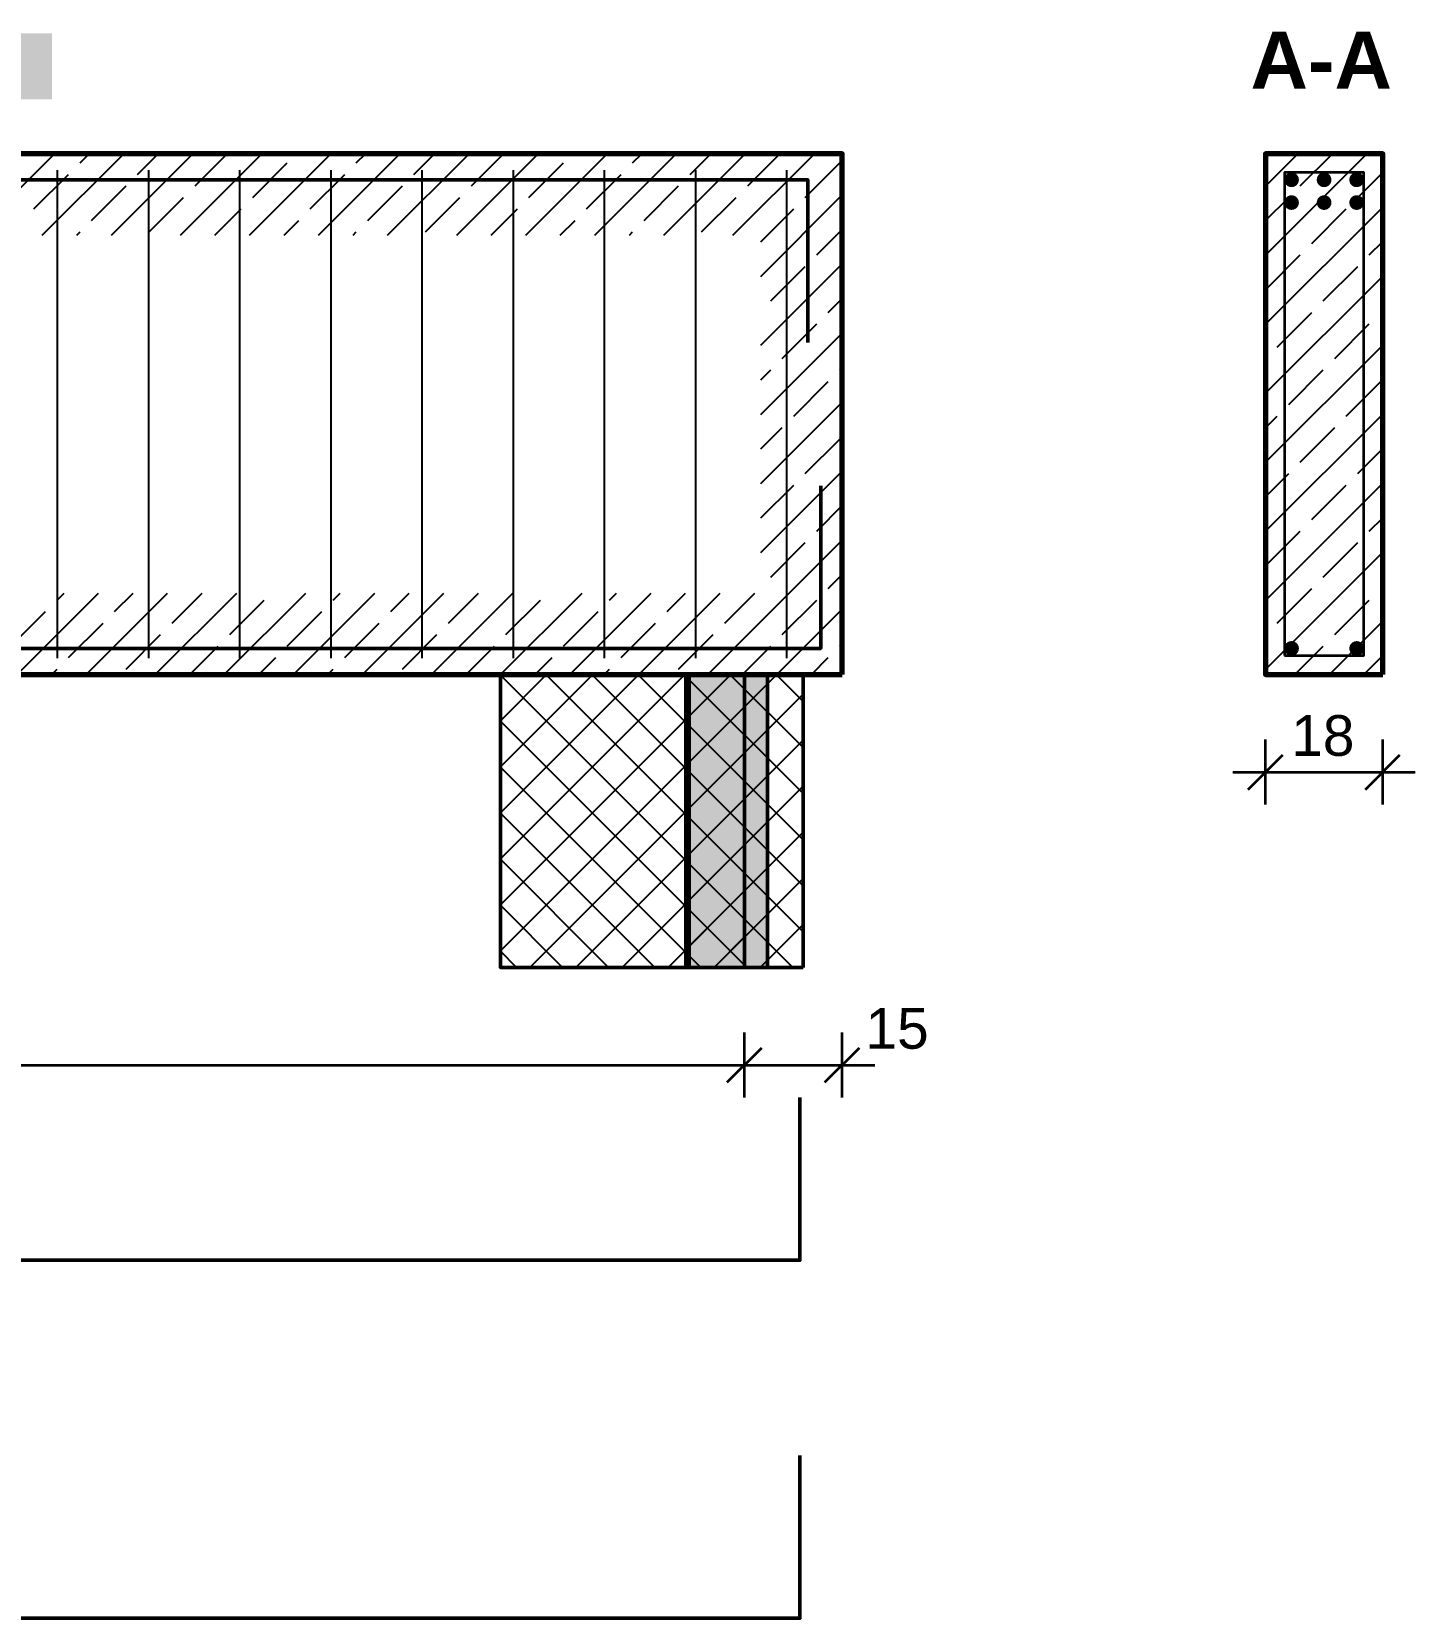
# Model space of a CAD drawing. Header units: metres. Extents: x 0.1 to 13.9, y -17.8 to -0.1.
# Drawn here: x 4.23 to 6.355, y -16.44 to -14.003 of the extents above; entities that cross this region are included whole.
import ezdxf

# ---------------------------------------------------------------- set-up
doc = ezdxf.new("R2010")
doc.units = ezdxf.units.M
for name, color, linetype, lineweight in [('A-KRESKOWANIE', 8, 'Continuous', 18), ('A-MASKA', 7, 'Continuous', 18), ('A-OPISY', 2, 'Continuous', 25), ('K-KONSTR', 7, 'Continuous', 50), ('K-WYMIARY', 1, 'Continuous', 25), ('K-ZBROJENIE', 1, 'Continuous', 100)]:
    doc.layers.add(name, color=color, linetype=linetype, lineweight=lineweight)
doc.styles.add('PL_ARIAL', font='arial.ttf')
doc.styles.add('PL_ARIAL_B', font='arialbd.ttf')

msp = doc.modelspace()

# ---------------------------------------------------------------- hatches: boundary and pattern name
at = {"layer": 'A-MASKA', "true_color": 0xffffff}
msp.add_hatch(color=7, dxfattribs=at).paths.add_polyline_path([(3.7387, -14.1062), (4.2613, -14.1062), (4.2613, -14.005), (3.7387, -14.005)])
at = {"layer": 'K-KONSTR', "true_color": 0x000000}
msp.add_hatch(color=7, dxfattribs=at).paths.add_polyline_path([(5.36, -15.44), (5.36, -14.99), (5.24, -14.99), (5.24, -15.44)])
at = {"layer": 'K-ZBROJENIE', "true_color": 0x000000}
for points in [[(6.1763, -14.23), (6.1762, -14.2311), (6.176, -14.2322), (6.1758, -14.2333), (6.1754, -14.2343), (6.1749, -14.2353), (6.1744, -14.2363), (6.1737, -14.2371), (6.173, -14.238), (6.1721, -14.2387), (6.1713, -14.2394), (6.1703, -14.2399), (6.1693, -14.2404), (6.1683, -14.2408), (6.1672, -14.241), (6.1661, -14.2412), (6.165, -14.2413), (6.1639, -14.2412), (6.1628, -14.241), (6.1617, -14.2408), (6.1607, -14.2404), (6.1597, -14.2399), (6.1587, -14.2394), (6.1579, -14.2387), (6.157, -14.238), (6.1563, -14.2371), (6.1556, -14.2363), (6.1551, -14.2353), (6.1546, -14.2343), (6.1542, -14.2333), (6.154, -14.2322), (6.1538, -14.2311), (6.1537, -14.23), (6.1538, -14.2289), (6.154, -14.2278), (6.1542, -14.2267), (6.1546, -14.2257), (6.1551, -14.2247), (6.1556, -14.2237), (6.1563, -14.2229), (6.157, -14.222), (6.1579, -14.2213), (6.1587, -14.2206), (6.1597, -14.2201), (6.1607, -14.2196), (6.1617, -14.2192), (6.1628, -14.219), (6.1639, -14.2188), (6.165, -14.2188), (6.1661, -14.2188), (6.1672, -14.219), (6.1683, -14.2192), (6.1693, -14.2196), (6.1703, -14.2201), (6.1713, -14.2206), (6.1721, -14.2213), (6.173, -14.222), (6.1737, -14.2229), (6.1744, -14.2237), (6.1749, -14.2247), (6.1754, -14.2257), (6.1758, -14.2267), (6.176, -14.2278), (6.1762, -14.2289)], [(6.2263, -14.23), (6.2262, -14.2311), (6.226, -14.2322), (6.2258, -14.2333), (6.2254, -14.2343), (6.2249, -14.2353), (6.2244, -14.2363), (6.2237, -14.2371), (6.223, -14.238), (6.2221, -14.2387), (6.2213, -14.2394), (6.2203, -14.2399), (6.2193, -14.2404), (6.2183, -14.2408), (6.2172, -14.241), (6.2161, -14.2412), (6.215, -14.2413), (6.2139, -14.2412), (6.2128, -14.241), (6.2117, -14.2408), (6.2107, -14.2404), (6.2097, -14.2399), (6.2087, -14.2394), (6.2079, -14.2387), (6.207, -14.238), (6.2063, -14.2371), (6.2056, -14.2363), (6.2051, -14.2353), (6.2046, -14.2343), (6.2042, -14.2333), (6.204, -14.2322), (6.2038, -14.2311), (6.2037, -14.23), (6.2038, -14.2289), (6.204, -14.2278), (6.2042, -14.2267), (6.2046, -14.2257), (6.2051, -14.2247), (6.2056, -14.2237), (6.2063, -14.2229), (6.207, -14.222), (6.2079, -14.2213), (6.2087, -14.2206), (6.2097, -14.2201), (6.2107, -14.2196), (6.2117, -14.2192), (6.2128, -14.219), (6.2139, -14.2188), (6.215, -14.2188), (6.2161, -14.2188), (6.2172, -14.219), (6.2183, -14.2192), (6.2193, -14.2196), (6.2203, -14.2201), (6.2213, -14.2206), (6.2221, -14.2213), (6.223, -14.222), (6.2237, -14.2229), (6.2244, -14.2237), (6.2249, -14.2247), (6.2254, -14.2257), (6.2258, -14.2267), (6.226, -14.2278), (6.2262, -14.2289)], [(6.2763, -14.23), (6.2762, -14.2311), (6.276, -14.2322), (6.2758, -14.2333), (6.2754, -14.2343), (6.2749, -14.2353), (6.2744, -14.2363), (6.2737, -14.2371), (6.273, -14.238), (6.2721, -14.2387), (6.2713, -14.2394), (6.2703, -14.2399), (6.2693, -14.2404), (6.2683, -14.2408), (6.2672, -14.241), (6.2661, -14.2412), (6.265, -14.2413), (6.2639, -14.2412), (6.2628, -14.241), (6.2617, -14.2408), (6.2607, -14.2404), (6.2597, -14.2399), (6.2587, -14.2394), (6.2579, -14.2387), (6.257, -14.238), (6.2563, -14.2371), (6.2556, -14.2363), (6.2551, -14.2353), (6.2546, -14.2343), (6.2542, -14.2333), (6.254, -14.2322), (6.2538, -14.2311), (6.2537, -14.23), (6.2538, -14.2289), (6.254, -14.2278), (6.2542, -14.2267), (6.2546, -14.2257), (6.2551, -14.2247), (6.2556, -14.2237), (6.2563, -14.2229), (6.257, -14.222), (6.2579, -14.2213), (6.2587, -14.2206), (6.2597, -14.2201), (6.2607, -14.2196), (6.2617, -14.2192), (6.2628, -14.219), (6.2639, -14.2188), (6.265, -14.2188), (6.2661, -14.2188), (6.2672, -14.219), (6.2683, -14.2192), (6.2693, -14.2196), (6.2703, -14.2201), (6.2713, -14.2206), (6.2721, -14.2213), (6.273, -14.222), (6.2737, -14.2229), (6.2744, -14.2237), (6.2749, -14.2247), (6.2754, -14.2257), (6.2758, -14.2267), (6.276, -14.2278), (6.2762, -14.2289)], [(6.1763, -14.265), (6.1762, -14.2661), (6.176, -14.2672), (6.1758, -14.2683), (6.1754, -14.2693), (6.1749, -14.2703), (6.1744, -14.2713), (6.1737, -14.2721), (6.173, -14.273), (6.1721, -14.2737), (6.1713, -14.2744), (6.1703, -14.2749), (6.1693, -14.2754), (6.1683, -14.2758), (6.1672, -14.276), (6.1661, -14.2762), (6.165, -14.2763), (6.1639, -14.2762), (6.1628, -14.276), (6.1617, -14.2758), (6.1607, -14.2754), (6.1597, -14.2749), (6.1587, -14.2744), (6.1579, -14.2737), (6.157, -14.273), (6.1563, -14.2721), (6.1556, -14.2713), (6.1551, -14.2703), (6.1546, -14.2693), (6.1542, -14.2683), (6.154, -14.2672), (6.1538, -14.2661), (6.1537, -14.265), (6.1538, -14.2639), (6.154, -14.2628), (6.1542, -14.2617), (6.1546, -14.2607), (6.1551, -14.2597), (6.1556, -14.2587), (6.1563, -14.2579), (6.157, -14.257), (6.1579, -14.2563), (6.1587, -14.2556), (6.1597, -14.2551), (6.1607, -14.2546), (6.1617, -14.2542), (6.1628, -14.254), (6.1639, -14.2538), (6.165, -14.2538), (6.1661, -14.2538), (6.1672, -14.254), (6.1683, -14.2542), (6.1693, -14.2546), (6.1703, -14.2551), (6.1713, -14.2556), (6.1721, -14.2563), (6.173, -14.257), (6.1737, -14.2579), (6.1744, -14.2587), (6.1749, -14.2597), (6.1754, -14.2607), (6.1758, -14.2617), (6.176, -14.2628), (6.1762, -14.2639)], [(6.2263, -14.265), (6.2262, -14.2661), (6.226, -14.2672), (6.2258, -14.2683), (6.2254, -14.2693), (6.2249, -14.2703), (6.2244, -14.2713), (6.2237, -14.2721), (6.223, -14.273), (6.2221, -14.2737), (6.2213, -14.2744), (6.2203, -14.2749), (6.2193, -14.2754), (6.2183, -14.2758), (6.2172, -14.276), (6.2161, -14.2762), (6.215, -14.2763), (6.2139, -14.2762), (6.2128, -14.276), (6.2117, -14.2758), (6.2107, -14.2754), (6.2097, -14.2749), (6.2087, -14.2744), (6.2079, -14.2737), (6.207, -14.273), (6.2063, -14.2721), (6.2056, -14.2713), (6.2051, -14.2703), (6.2046, -14.2693), (6.2042, -14.2683), (6.204, -14.2672), (6.2038, -14.2661), (6.2037, -14.265), (6.2038, -14.2639), (6.204, -14.2628), (6.2042, -14.2617), (6.2046, -14.2607), (6.2051, -14.2597), (6.2056, -14.2587), (6.2063, -14.2579), (6.207, -14.257), (6.2079, -14.2563), (6.2087, -14.2556), (6.2097, -14.2551), (6.2107, -14.2546), (6.2117, -14.2542), (6.2128, -14.254), (6.2139, -14.2538), (6.215, -14.2538), (6.2161, -14.2538), (6.2172, -14.254), (6.2183, -14.2542), (6.2193, -14.2546), (6.2203, -14.2551), (6.2213, -14.2556), (6.2221, -14.2563), (6.223, -14.257), (6.2237, -14.2579), (6.2244, -14.2587), (6.2249, -14.2597), (6.2254, -14.2607), (6.2258, -14.2617), (6.226, -14.2628), (6.2262, -14.2639)], [(6.2763, -14.265), (6.2762, -14.2661), (6.276, -14.2672), (6.2758, -14.2683), (6.2754, -14.2693), (6.2749, -14.2703), (6.2744, -14.2713), (6.2737, -14.2721), (6.273, -14.273), (6.2721, -14.2737), (6.2713, -14.2744), (6.2703, -14.2749), (6.2693, -14.2754), (6.2683, -14.2758), (6.2672, -14.276), (6.2661, -14.2762), (6.265, -14.2763), (6.2639, -14.2762), (6.2628, -14.276), (6.2617, -14.2758), (6.2607, -14.2754), (6.2597, -14.2749), (6.2587, -14.2744), (6.2579, -14.2737), (6.257, -14.273), (6.2563, -14.2721), (6.2556, -14.2713), (6.2551, -14.2703), (6.2546, -14.2693), (6.2542, -14.2683), (6.254, -14.2672), (6.2538, -14.2661), (6.2537, -14.265), (6.2538, -14.2639), (6.254, -14.2628), (6.2542, -14.2617), (6.2546, -14.2607), (6.2551, -14.2597), (6.2556, -14.2587), (6.2563, -14.2579), (6.257, -14.257), (6.2579, -14.2563), (6.2587, -14.2556), (6.2597, -14.2551), (6.2607, -14.2546), (6.2617, -14.2542), (6.2628, -14.254), (6.2639, -14.2538), (6.265, -14.2538), (6.2661, -14.2538), (6.2672, -14.254), (6.2683, -14.2542), (6.2693, -14.2546), (6.2703, -14.2551), (6.2713, -14.2556), (6.2721, -14.2563), (6.273, -14.257), (6.2737, -14.2579), (6.2744, -14.2587), (6.2749, -14.2597), (6.2754, -14.2607), (6.2758, -14.2617), (6.276, -14.2628), (6.2762, -14.2639)], [(6.1763, -14.95), (6.1762, -14.9511), (6.176, -14.9522), (6.1758, -14.9533), (6.1754, -14.9543), (6.1749, -14.9553), (6.1744, -14.9563), (6.1737, -14.9571), (6.173, -14.958), (6.1721, -14.9587), (6.1713, -14.9594), (6.1703, -14.9599), (6.1693, -14.9604), (6.1683, -14.9608), (6.1672, -14.961), (6.1661, -14.9612), (6.165, -14.9613), (6.1639, -14.9612), (6.1628, -14.961), (6.1617, -14.9608), (6.1607, -14.9604), (6.1597, -14.9599), (6.1587, -14.9594), (6.1579, -14.9587), (6.157, -14.958), (6.1563, -14.9571), (6.1556, -14.9563), (6.1551, -14.9553), (6.1546, -14.9543), (6.1542, -14.9533), (6.154, -14.9522), (6.1538, -14.9511), (6.1537, -14.95), (6.1538, -14.9489), (6.154, -14.9478), (6.1542, -14.9467), (6.1546, -14.9457), (6.1551, -14.9447), (6.1556, -14.9437), (6.1563, -14.9429), (6.157, -14.942), (6.1579, -14.9413), (6.1587, -14.9406), (6.1597, -14.9401), (6.1607, -14.9396), (6.1617, -14.9392), (6.1628, -14.939), (6.1639, -14.9388), (6.165, -14.9388), (6.1661, -14.9388), (6.1672, -14.939), (6.1683, -14.9392), (6.1693, -14.9396), (6.1703, -14.9401), (6.1713, -14.9406), (6.1721, -14.9413), (6.173, -14.942), (6.1737, -14.9429), (6.1744, -14.9437), (6.1749, -14.9447), (6.1754, -14.9457), (6.1758, -14.9467), (6.176, -14.9478), (6.1762, -14.9489)], [(6.2763, -14.95), (6.2762, -14.9511), (6.276, -14.9522), (6.2758, -14.9533), (6.2754, -14.9543), (6.2749, -14.9553), (6.2744, -14.9563), (6.2737, -14.9571), (6.273, -14.958), (6.2721, -14.9587), (6.2713, -14.9594), (6.2703, -14.9599), (6.2693, -14.9604), (6.2683, -14.9608), (6.2672, -14.961), (6.2661, -14.9612), (6.265, -14.9613), (6.2639, -14.9612), (6.2628, -14.961), (6.2617, -14.9608), (6.2607, -14.9604), (6.2597, -14.9599), (6.2587, -14.9594), (6.2579, -14.9587), (6.257, -14.958), (6.2563, -14.9571), (6.2556, -14.9563), (6.2551, -14.9553), (6.2546, -14.9543), (6.2542, -14.9533), (6.254, -14.9522), (6.2538, -14.9511), (6.2537, -14.95), (6.2538, -14.9489), (6.254, -14.9478), (6.2542, -14.9467), (6.2546, -14.9457), (6.2551, -14.9447), (6.2556, -14.9437), (6.2563, -14.9429), (6.257, -14.942), (6.2579, -14.9413), (6.2587, -14.9406), (6.2597, -14.9401), (6.2607, -14.9396), (6.2617, -14.9392), (6.2628, -14.939), (6.2639, -14.9388), (6.265, -14.9388), (6.2661, -14.9388), (6.2672, -14.939), (6.2683, -14.9392), (6.2693, -14.9396), (6.2703, -14.9401), (6.2713, -14.9406), (6.2721, -14.9413), (6.273, -14.942), (6.2737, -14.9429), (6.2744, -14.9437), (6.2749, -14.9447), (6.2754, -14.9457), (6.2758, -14.9467), (6.276, -14.9478), (6.2762, -14.9489)]]:
    msp.add_hatch(color=7, dxfattribs=at).paths.add_polyline_path(points)

# ---------------------------------------------------------------- linework, layer by layer
at = {"layer": 'A-KRESKOWANIE', "lineweight": 25, "ltscale": 0.025}
for points in [[(4.1405, -14.315), (4.2655, -14.19)], [(4.2466, -14.315), (4.3716, -14.19)], [(4.3045, -14.204), (4.3185, -14.19)], [(4.3526, -14.315), (4.4776, -14.19)], [(4.3929, -14.2217), (4.4246, -14.19)], [(4.4587, -14.315), (4.5837, -14.19)], [(4.4813, -14.2394), (4.5307, -14.19)], [(4.5648, -14.315), (4.6898, -14.19)], [(4.5697, -14.257), (4.6227, -14.204)], [(4.6708, -14.315), (4.7958, -14.19)], [(4.7288, -14.204), (4.7428, -14.19)], [(4.7769, -14.315), (4.9019, -14.19)], [(4.8172, -14.2217), (4.8489, -14.19)], [(4.8829, -14.315), (5.0079, -14.19)], [(4.9056, -14.2394), (4.9549, -14.19)], [(4.989, -14.315), (5.114, -14.19)], [(4.9939, -14.257), (5.047, -14.204)], [(5.0951, -14.315), (5.2201, -14.19)], [(5.153, -14.204), (5.167, -14.19)], [(5.2011, -14.315), (5.3261, -14.19)], [(5.2414, -14.2217), (5.2731, -14.19)], [(5.3072, -14.315), (5.4322, -14.19)], [(5.3298, -14.2394), (5.3792, -14.19)], [(5.4182, -14.257), (5.4712, -14.204)], [(6.125, -14.3457), (6.2807, -14.19)], [(6.125, -14.2397), (6.1747, -14.19)], [(6.1783, -14.2394), (6.2277, -14.19)], [(4.2338, -14.2747), (4.2868, -14.2217)], [(4.6581, -14.2747), (4.7111, -14.2217)], [(5.0823, -14.2747), (5.1354, -14.2217)], [(6.2667, -14.257), (6.305, -14.2188)], [(4.3222, -14.2924), (4.3752, -14.2394)], [(4.4106, -14.3101), (4.4636, -14.257)], [(4.7465, -14.2924), (4.7995, -14.2394)], [(4.8348, -14.3101), (4.8879, -14.257)], [(5.1707, -14.2924), (5.2238, -14.2394)], [(5.2591, -14.3101), (5.3121, -14.257)], [(5.35, -14.3783), (5.475, -14.2533)], [(6.125, -14.2927), (6.1607, -14.257)], [(4.5117, -14.315), (4.552, -14.2747)], [(4.936, -14.315), (4.9763, -14.2747)], [(5.35, -14.3252), (5.4005, -14.2747)], [(6.125, -14.4518), (6.305, -14.2718)], [(6.196, -14.3278), (6.2491, -14.2747)], [(4.6178, -14.315), (4.6404, -14.2924)], [(5.042, -14.315), (5.0647, -14.2924)], [(5.4359, -14.3454), (5.475, -14.3063)], [(4.2996, -14.315), (4.3045, -14.3101)], [(4.7239, -14.315), (4.7288, -14.3101)], [(5.1481, -14.315), (5.153, -14.3101)], [(6.2844, -14.3454), (6.305, -14.3248)], [(6.1253, -14.3985), (6.1783, -14.3454)], [(5.35, -14.4843), (5.475, -14.3593)], [(5.3652, -14.4161), (5.4182, -14.3631)], [(6.125, -14.5579), (6.305, -14.3779)], [(6.2137, -14.4161), (6.2667, -14.3631)], [(5.4536, -14.4338), (5.475, -14.4124)], [(5.3829, -14.5045), (5.4359, -14.4515)], [(6.143, -14.4869), (6.196, -14.4338)], [(6.2314, -14.5045), (6.2844, -14.4515)], [(6.3021, -14.4338), (6.305, -14.4309)], [(5.35, -14.5904), (5.475, -14.4654)], [(6.125, -14.6639), (6.305, -14.4839)], [(5.35, -14.5374), (5.3652, -14.5222)], [(5.4712, -14.5222), (5.475, -14.5184)], [(6.125, -14.5048), (6.1253, -14.5045)], [(6.1607, -14.5752), (6.2137, -14.5222)], [(5.4005, -14.5929), (5.4536, -14.5399)], [(6.2491, -14.5929), (6.3021, -14.5399)], [(5.35, -14.6965), (5.475, -14.5715)], [(6.125, -14.77), (6.305, -14.59)], [(6.125, -14.6109), (6.143, -14.5929)], [(5.35, -14.6434), (5.3829, -14.6106)], [(6.1783, -14.6636), (6.2314, -14.6106)], [(5.4182, -14.6813), (5.4712, -14.6283)], [(6.2667, -14.6813), (6.305, -14.643)], [(5.35, -14.8025), (5.475, -14.6775)], [(6.125, -14.717), (6.1607, -14.6813)], [(6.125, -14.8761), (6.305, -14.6961)], [(5.35, -14.7495), (5.4005, -14.699)], [(6.196, -14.752), (6.2491, -14.699)], [(5.4359, -14.7697), (5.475, -14.7306)], [(6.1253, -14.8227), (6.1783, -14.7697)], [(6.2844, -14.7697), (6.305, -14.7491)], [(5.2686, -14.99), (5.475, -14.7836)], [(5.3652, -14.8404), (5.4182, -14.7874)], [(6.2137, -14.8404), (6.2667, -14.7874)], [(6.125, -14.9821), (6.305, -14.8021)], [(5.4536, -14.8581), (5.475, -14.8366)], [(4.2079, -14.99), (4.3329, -14.865)], [(4.2692, -14.8758), (4.2799, -14.865)], [(4.314, -14.99), (4.439, -14.865)], [(4.3575, -14.8934), (4.386, -14.865)], [(4.4201, -14.99), (4.5451, -14.865)], [(4.4459, -14.9111), (4.492, -14.865)], [(4.5261, -14.99), (4.6511, -14.865)], [(4.6322, -14.99), (4.7572, -14.865)], [(4.6934, -14.8758), (4.7042, -14.865)], [(4.7383, -14.99), (4.8633, -14.865)], [(4.7818, -14.8934), (4.8102, -14.865)], [(4.8443, -14.99), (4.9693, -14.865)], [(4.8702, -14.9111), (4.9163, -14.865)], [(4.9504, -14.99), (5.0754, -14.865)], [(5.0565, -14.99), (5.1815, -14.865)], [(5.1177, -14.8758), (5.1284, -14.865)], [(5.1625, -14.99), (5.2875, -14.865)], [(5.2061, -14.8934), (5.2345, -14.865)], [(5.2945, -14.9111), (5.3406, -14.865)], [(6.143, -14.9111), (6.196, -14.8581)], [(6.3021, -14.8581), (6.305, -14.8552)], [(4.5343, -14.9288), (4.5874, -14.8758)], [(4.9586, -14.9288), (5.0116, -14.8758)], [(5.3747, -14.99), (5.475, -14.8897)], [(5.3829, -14.9288), (5.4359, -14.8758)], [(6.2314, -14.9288), (6.2844, -14.8758)], [(4.1984, -14.9465), (4.2515, -14.8934)], [(4.2868, -14.9641), (4.3399, -14.9111)], [(4.6227, -14.9465), (4.6757, -14.8934)], [(4.7111, -14.9641), (4.7641, -14.9111)], [(5.047, -14.9465), (5.1, -14.8934)], [(5.1354, -14.9641), (5.1884, -14.9111)], [(6.2232, -14.99), (6.305, -14.9082)], [(4.3752, -14.9818), (4.4283, -14.9288)], [(4.7995, -14.9818), (4.8525, -14.9288)], [(5.2238, -14.9818), (5.2768, -14.9288)], [(6.125, -14.9291), (6.1253, -14.9288)], [(4.4731, -14.99), (4.5166, -14.9465)], [(4.5792, -14.99), (4.605, -14.9641)], [(4.8974, -14.99), (4.9409, -14.9465)], [(5.0034, -14.99), (5.0293, -14.9641)], [(5.3216, -14.99), (5.3652, -14.9465)], [(5.4277, -14.99), (5.4536, -14.9641)], [(5.4712, -14.9465), (5.475, -14.9427)], [(6.1702, -14.99), (6.2137, -14.9465)], [(6.2762, -14.99), (6.3021, -14.9641)], [(4.261, -14.99), (4.2692, -14.9818)], [(4.6852, -14.99), (4.6934, -14.9818)], [(4.95, -15.344), (5.304, -14.99)], [(4.95, -15.2733), (5.2333, -14.99)], [(4.95, -15.2025), (5.1625, -14.99)], [(4.95, -15.1318), (5.0918, -14.99)], [(4.95, -15.0611), (5.0211, -14.99)], [(4.95, -14.9904), (4.9504, -14.99)], [(5.325, -15.2952), (5.0198, -14.99)], [(5.325, -15.2245), (5.0905, -14.99)], [(5.1095, -14.99), (5.1177, -14.9818)], [(5.325, -15.1538), (5.1612, -14.99)], [(5.325, -15.0831), (5.2319, -14.99)], [(5.235, -15.1297), (5.3747, -14.99)], [(5.235, -15.059), (5.304, -14.99)], [(5.325, -15.0124), (5.3026, -14.99)], [(5.415, -15.1024), (5.3026, -14.99)], [(5.415, -15.0317), (5.3733, -14.99)], [(5.325, -15.3659), (4.95, -14.9909)], [(5.415, -15.1731), (5.235, -14.9931)], [(5.235, -15.2004), (5.415, -15.0204)], [(4.95, -15.4147), (5.325, -15.0397)], [(5.325, -15.4366), (4.95, -15.0616)], [(5.415, -15.2438), (5.235, -15.0638)], [(4.9954, -15.44), (5.325, -15.1104)], [(5.235, -15.2711), (5.415, -15.0911)], [(5.2577, -15.44), (4.95, -15.1323)], [(5.415, -15.3145), (5.235, -15.1345)], [(5.0661, -15.44), (5.325, -15.1811)], [(5.235, -15.3418), (5.415, -15.1618)], [(5.187, -15.44), (4.95, -15.203)], [(5.415, -15.3852), (5.235, -15.2052)], [(5.235, -15.4125), (5.415, -15.2325)], [(5.1368, -15.44), (5.325, -15.2518)], [(5.1162, -15.44), (4.95, -15.2738)], [(5.3991, -15.44), (5.235, -15.2759)], [(5.2782, -15.44), (5.415, -15.3032)], [(5.2075, -15.44), (5.325, -15.3225)], [(5.0455, -15.44), (4.95, -15.3445)], [(5.3284, -15.44), (5.235, -15.3466)], [(5.3489, -15.44), (5.415, -15.3739)], [(5.2782, -15.44), (5.325, -15.3932)], [(4.9748, -15.44), (4.95, -15.4152)], [(5.2577, -15.44), (5.235, -15.4173)]]:
    msp.add_lwpolyline(points, dxfattribs=at)
at = {"layer": 'K-KONSTR', "lineweight": 70, "ltscale": 0.025}
for points in [[(5.475, -14.99), (5.475, -14.19), (0.3, -14.19), (0.3, -14.99)], [(6.305, -14.99), (6.305, -14.19), (6.125, -14.19), (6.125, -14.99)]]:
    msp.add_lwpolyline(points, close=True, dxfattribs=at)
at = {"layer": 'K-KONSTR', "lineweight": 50, "ltscale": 0.025}
for points in [[(5.325, -15.44), (5.325, -14.99), (4.95, -14.99), (4.95, -15.44)], [(5.415, -15.44), (5.415, -14.99), (5.235, -14.99), (5.235, -15.44)], [(5.36, -15.44), (5.36, -14.99), (5.24, -14.99), (5.24, -15.44)]]:
    msp.add_lwpolyline(points, close=True, dxfattribs=at)
at = {"layer": 'K-WYMIARY', "lineweight": 35, "ltscale": 0.025}
for points in [[(6.125, -15.19), (6.125, -15.09)], [(6.305, -15.19), (6.305, -15.09)], [(6.0985, -15.1665), (6.1515, -15.1135)], [(6.2785, -15.1665), (6.3315, -15.1135)], [(6.075, -15.14), (6.355, -15.14)], [(5.325, -15.64), (5.325, -15.54)], [(5.475, -15.64), (5.475, -15.54)], [(5.2985, -15.6165), (5.3515, -15.5635)], [(5.4485, -15.6165), (5.5015, -15.5635)], [(0.25, -15.59), (5.525, -15.59)]]:
    msp.add_lwpolyline(points, dxfattribs=at)
at = {"layer": 'K-ZBROJENIE', "lineweight": 50, "ltscale": 0.025}
for points in [[(0.353, -14.48), (0.353, -14.23), (5.422, -14.23), (5.422, -14.48)], [(0.333, -14.7), (0.333, -14.95), (5.442, -14.95), (5.442, -14.7)], [(0.3, -15.64), (0.3, -15.89), (5.41, -15.89), (5.41, -15.64)], [(0.3, -16.19), (0.3, -16.44), (5.41, -16.44), (5.41, -16.19)]]:
    msp.add_lwpolyline(points, dxfattribs=at)
at = {"layer": 'K-ZBROJENIE', "lineweight": 25, "ltscale": 0.025}
for points in [[(4.27, -14.965), (4.27, -14.215)], [(4.41, -14.965), (4.41, -14.215)], [(4.55, -14.965), (4.55, -14.215)], [(4.69, -14.965), (4.69, -14.215)], [(4.83, -14.965), (4.83, -14.215)], [(4.97, -14.965), (4.97, -14.215)], [(5.11, -14.965), (5.11, -14.215)], [(5.25, -14.965), (5.25, -14.215)], [(5.39, -14.965), (5.39, -14.215)]]:
    msp.add_lwpolyline(points, dxfattribs=at)
at = {"layer": 'K-ZBROJENIE', "lineweight": 35, "ltscale": 0.025}
msp.add_lwpolyline([(6.154, -14.961), (6.276, -14.961), (6.276, -14.219), (6.154, -14.219)], close=True, dxfattribs=at)

# ---------------------------------------------------------------- texts
at = {"layer": 'A-OPISY', "style": 'PL_ARIAL_B'}
msp.add_text('A-A', height=0.0875, dxfattribs=at).set_placement((6.102, -14.09))
at = {"layer": 'K-WYMIARY', "style": 'PL_ARIAL'}
for s, p in [('18', (6.1645, -15.115)), ('15', (5.5107, -15.565))]:
    msp.add_text(s, height=0.0625, dxfattribs=at).set_placement(p)

doc.saveas('drawing.dxf')
